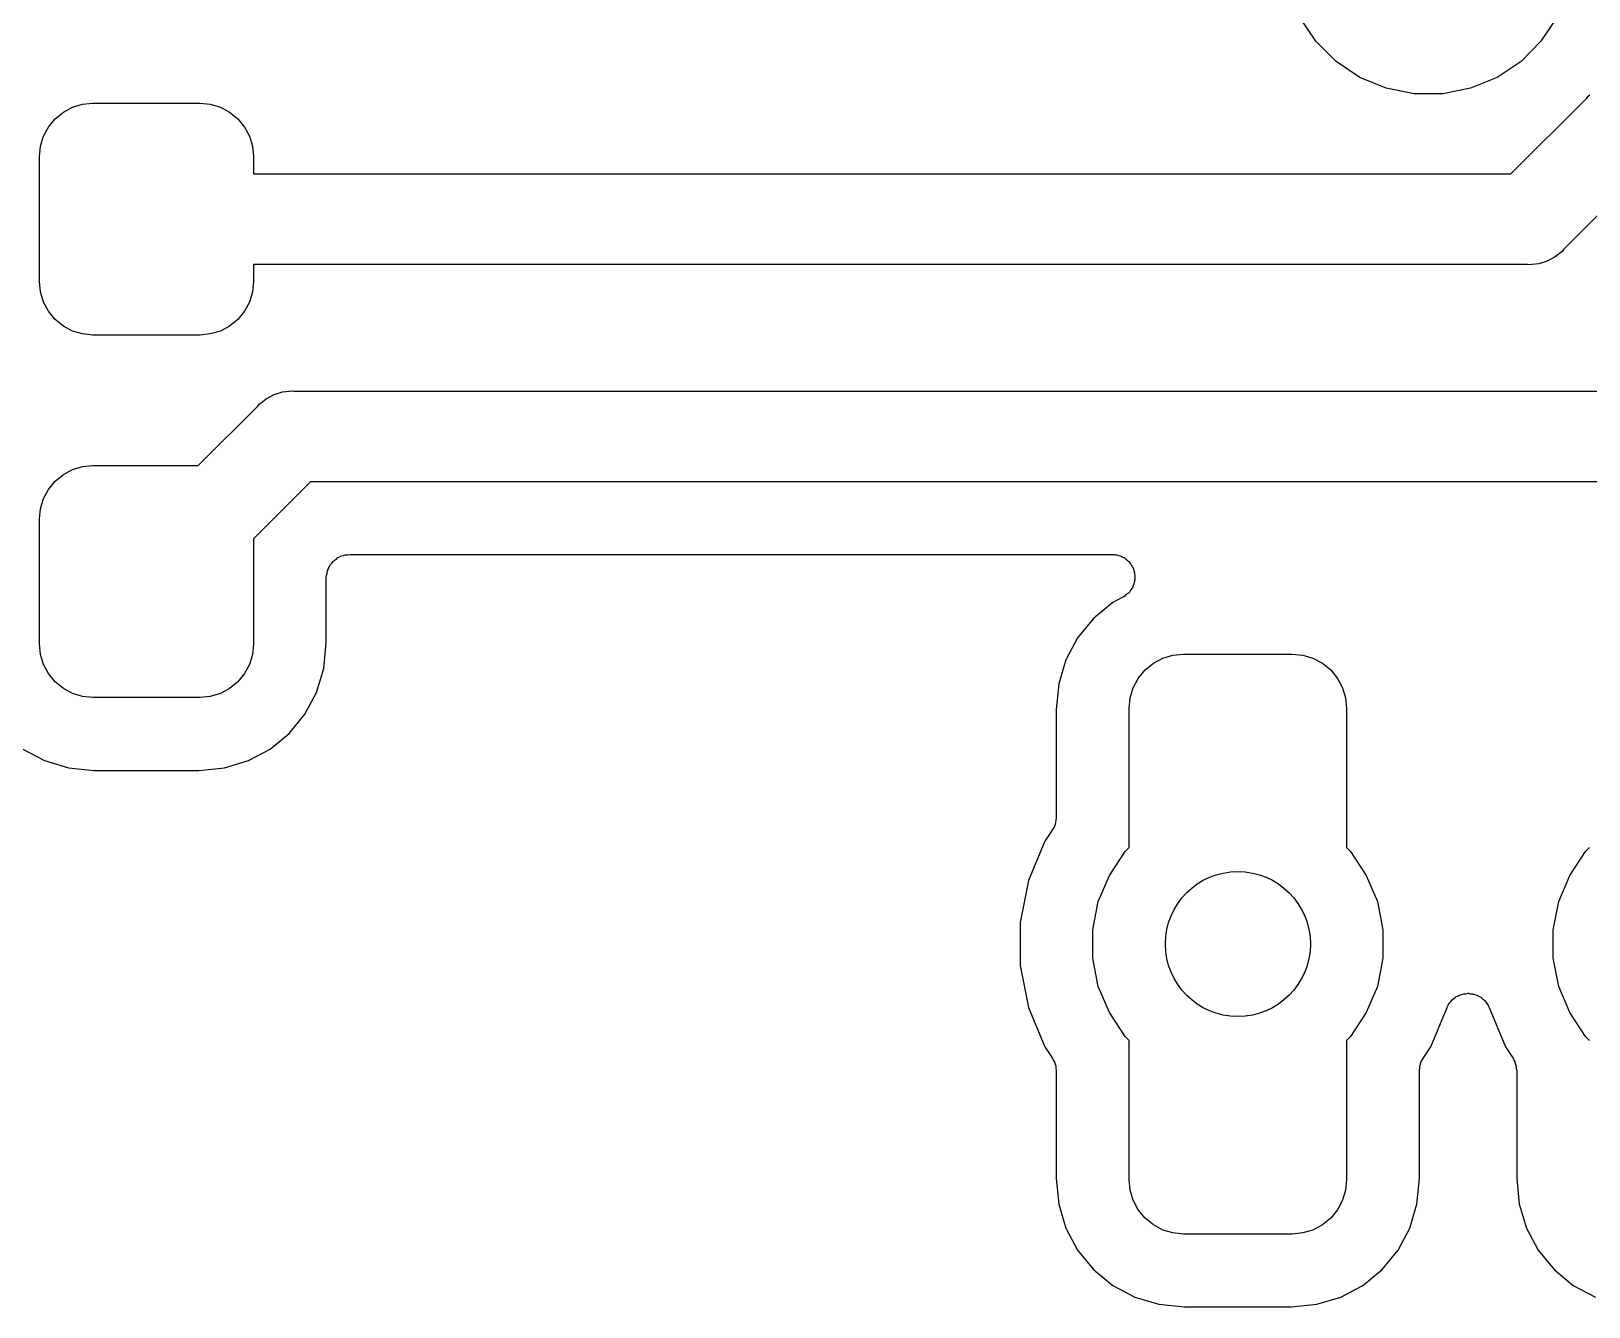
# Model space of a CAD drawing. Extents: x 113.2 to 188.8, y -123.8 to -78.2.
# Drawn here: x 138.967 to 143.263, y -113.601 to -110.082 of the extents above; entities that cross this region are included whole.
import ezdxf

# ---------------------------------------------------------------- set-up
doc = ezdxf.new("R2010")
doc.units = 0
doc.layers.add('BLACK', color=7, linetype='CONTINUOUS')

msp = doc.modelspace()

# ---------------------------------------------------------------- linework, layer by layer
at = {"layer": 'BLACK', "linetype": 'CONTINUOUS'}
for p, q in [((142.51, -110.109), (142.466, -110.044)), ((143.175, -110.044), (143.131, -110.109)), ((142.566, -110.165), (142.51, -110.109)), ((143.131, -110.109), (143.076, -110.165)), ((142.631, -110.209), (142.566, -110.165)), ((143.076, -110.165), (143.01, -110.209)), ((142.704, -110.239), (142.631, -110.209)), ((143.01, -110.209), (142.937, -110.239)), ((142.781, -110.254), (142.704, -110.239)), ((142.86, -110.254), (142.781, -110.254)), ((142.937, -110.239), (142.86, -110.254)), ((143.187, -110.337), (143.257, -110.266)), ((143.257, -110.266), (143.261, -110.261)), ((143.261, -110.261), (143.266, -110.257)), ((139.033, -110.323), (139.056, -110.305)), ((139.056, -110.305), (139.081, -110.291)), ((139.081, -110.291), (139.109, -110.283)), ((139.109, -110.283), (139.137, -110.28)), ((139.137, -110.28), (139.433, -110.28)), ((139.433, -110.28), (139.461, -110.283)), ((139.461, -110.283), (139.489, -110.291)), ((139.489, -110.291), (139.514, -110.305)), ((139.514, -110.305), (139.537, -110.323)), ((139.001, -110.371), (139.015, -110.346)), ((139.015, -110.346), (139.033, -110.323)), ((139.537, -110.323), (139.555, -110.346)), ((139.555, -110.346), (139.569, -110.371)), ((143.116, -110.407), (143.187, -110.337)), ((138.99, -110.427), (138.993, -110.399)), ((138.993, -110.399), (139.001, -110.371)), ((139.569, -110.371), (139.577, -110.399)), ((139.577, -110.399), (139.58, -110.427)), ((143.048, -110.475), (143.116, -110.407)), ((143.116, -110.407), (143.116, -110.407)), ((138.99, -110.772), (138.99, -110.427)), ((139.58, -110.427), (139.58, -110.475)), ((139.58, -110.475), (143.048, -110.475)), ((143.293, -110.584), (143.193, -110.684)), ((143.17, -110.704), (143.148, -110.716)), ((143.189, -110.689), (143.17, -110.704)), ((143.193, -110.684), (143.189, -110.689)), ((143.094, -110.725), (139.58, -110.725)), ((139.58, -110.725), (139.58, -110.772)), ((143.1, -110.726), (143.094, -110.725)), ((143.106, -110.725), (143.1, -110.726)), ((143.125, -110.723), (143.106, -110.725)), ((143.106, -110.725), (143.106, -110.725)), ((143.148, -110.716), (143.125, -110.723)), ((138.993, -110.801), (138.99, -110.772)), ((139.58, -110.772), (139.577, -110.801)), ((139.001, -110.829), (138.993, -110.801)), ((139.015, -110.854), (139.001, -110.829)), ((139.569, -110.829), (139.555, -110.854)), ((139.577, -110.801), (139.569, -110.829)), ((139.033, -110.877), (139.015, -110.854)), ((139.056, -110.895), (139.033, -110.877)), ((139.537, -110.877), (139.514, -110.895)), ((139.555, -110.854), (139.537, -110.877)), ((139.081, -110.909), (139.056, -110.895)), ((139.109, -110.917), (139.081, -110.909)), ((139.137, -110.92), (139.109, -110.917)), ((139.433, -110.92), (139.137, -110.92)), ((139.461, -110.917), (139.433, -110.92)), ((139.489, -110.909), (139.461, -110.917)), ((139.514, -110.895), (139.489, -110.909)), ((139.615, -111.096), (139.637, -111.084)), ((139.637, -111.084), (139.66, -111.077)), ((139.66, -111.077), (139.679, -111.075)), ((139.679, -111.075), (139.685, -111.074)), ((139.679, -111.075), (139.679, -111.075)), ((139.685, -111.074), (139.691, -111.075)), ((139.691, -111.075), (144.229, -111.075)), ((139.428, -111.28), (139.592, -111.116)), ((139.592, -111.116), (139.596, -111.111)), ((139.596, -111.111), (139.601, -111.107)), ((139.601, -111.107), (139.615, -111.096)), ((139.601, -111.107), (139.601, -111.107)), ((139.615, -111.096), (139.615, -111.096)), ((139.033, -111.323), (139.056, -111.305)), ((139.056, -111.305), (139.081, -111.291)), ((139.081, -111.291), (139.109, -111.283)), ((139.109, -111.283), (139.137, -111.28)), ((139.137, -111.28), (139.428, -111.28)), ((139.001, -111.371), (139.015, -111.346)), ((139.015, -111.346), (139.033, -111.323)), ((139.737, -111.325), (139.58, -111.482)), ((144.183, -111.325), (139.737, -111.325)), ((138.993, -111.399), (139.001, -111.371)), ((138.99, -111.427), (138.993, -111.399)), ((138.99, -111.772), (138.99, -111.427)), ((139.58, -111.482), (139.58, -111.772)), ((139.784, -111.571), (139.786, -111.565)), ((139.786, -111.565), (139.789, -111.56)), ((139.786, -111.565), (139.786, -111.565)), ((139.786, -111.565), (139.786, -111.565)), ((139.789, -111.56), (139.792, -111.554)), ((139.792, -111.554), (139.796, -111.549)), ((139.792, -111.554), (139.792, -111.554)), ((139.792, -111.554), (139.792, -111.554)), ((139.796, -111.549), (139.8, -111.545)), ((139.8, -111.545), (139.801, -111.543)), ((139.801, -111.543), (139.801, -111.543)), ((139.801, -111.543), (139.801, -111.543)), ((139.801, -111.543), (139.801, -111.543)), ((139.801, -111.543), (139.802, -111.543)), ((139.802, -111.543), (139.806, -111.539)), ((139.806, -111.539), (139.811, -111.536)), ((139.811, -111.535), (139.817, -111.532)), ((139.811, -111.536), (139.811, -111.535)), ((139.811, -111.535), (139.811, -111.535)), ((139.817, -111.532), (139.822, -111.53)), ((139.822, -111.529), (139.828, -111.528)), ((139.822, -111.53), (139.822, -111.529)), ((139.822, -111.53), (139.822, -111.53)), ((139.828, -111.528), (139.833, -111.526)), ((139.833, -111.526), (139.834, -111.526)), ((139.834, -111.526), (139.834, -111.526)), ((139.834, -111.526), (139.84, -111.526)), ((139.84, -111.526), (139.846, -111.525)), ((139.846, -111.525), (141.948, -111.525)), ((141.948, -111.525), (141.949, -111.525)), ((141.949, -111.525), (141.952, -111.525)), ((141.952, -111.525), (141.955, -111.525)), ((141.955, -111.525), (141.958, -111.526)), ((141.958, -111.526), (141.961, -111.526)), ((141.961, -111.526), (141.964, -111.527)), ((141.964, -111.527), (141.967, -111.528)), ((141.967, -111.528), (141.97, -111.529)), ((141.97, -111.529), (141.973, -111.53)), ((141.973, -111.53), (141.976, -111.532)), ((141.976, -111.532), (141.978, -111.533)), ((141.978, -111.533), (141.981, -111.534)), ((141.981, -111.534), (141.984, -111.536)), ((141.984, -111.536), (141.986, -111.538)), ((141.986, -111.538), (141.989, -111.54)), ((141.989, -111.54), (141.991, -111.542)), ((141.991, -111.542), (141.993, -111.544)), ((141.993, -111.544), (141.995, -111.546)), ((141.995, -111.546), (141.997, -111.548)), ((141.997, -111.548), (141.999, -111.551)), ((141.999, -111.551), (142.001, -111.553)), ((142.001, -111.553), (142.002, -111.556)), ((142.002, -111.556), (142.004, -111.559)), ((142.004, -111.559), (142.005, -111.562)), ((142.005, -111.562), (142.007, -111.564)), ((142.007, -111.564), (142.007, -111.567)), ((142.007, -111.567), (142.009, -111.57)), ((139.781, -111.589), (139.782, -111.583)), ((139.781, -111.769), (139.781, -111.589)), ((139.781, -111.589), (139.781, -111.589)), ((139.781, -111.589), (139.781, -111.589)), ((139.781, -111.589), (139.781, -111.589)), ((139.781, -111.589), (139.781, -111.589)), ((139.782, -111.583), (139.783, -111.577)), ((139.783, -111.576), (139.784, -111.571)), ((139.783, -111.577), (139.783, -111.576)), ((139.783, -111.577), (139.783, -111.577)), ((142.007, -111.609), (142.006, -111.612)), ((142.008, -111.606), (142.007, -111.609)), ((142.009, -111.603), (142.008, -111.606)), ((142.009, -111.57), (142.009, -111.573)), ((142.009, -111.573), (142.01, -111.576)), ((142.01, -111.6), (142.009, -111.603)), ((142.01, -111.576), (142.01, -111.579)), ((142.01, -111.579), (142.011, -111.582)), ((142.011, -111.594), (142.01, -111.597)), ((142.01, -111.597), (142.01, -111.6)), ((142.011, -111.582), (142.011, -111.585)), ((142.011, -111.585), (142.011, -111.588)), ((142.011, -111.588), (142.011, -111.591)), ((142.011, -111.591), (142.011, -111.594)), ((141.978, -111.643), (141.95, -111.658)), ((141.98, -111.642), (141.978, -111.643)), ((141.983, -111.64), (141.98, -111.642)), ((141.985, -111.638), (141.983, -111.64)), ((141.988, -111.636), (141.985, -111.638)), ((141.99, -111.634), (141.988, -111.636)), ((141.993, -111.632), (141.99, -111.634)), ((141.995, -111.63), (141.993, -111.632)), ((141.997, -111.628), (141.995, -111.63)), ((141.998, -111.625), (141.997, -111.628)), ((142, -111.623), (141.998, -111.625)), ((142.002, -111.62), (142, -111.623)), ((142.004, -111.618), (142.002, -111.62)), ((142.005, -111.615), (142.004, -111.618)), ((142.006, -111.612), (142.005, -111.615)), ((141.95, -111.658), (141.897, -111.702)), ((141.897, -111.702), (141.853, -111.755)), ((138.993, -111.801), (138.99, -111.772)), ((139.58, -111.772), (139.577, -111.801)), ((139.774, -111.84), (139.781, -111.769)), ((141.853, -111.755), (141.821, -111.816)), ((139.001, -111.829), (138.993, -111.801)), ((139.577, -111.801), (139.569, -111.829)), ((141.821, -111.816), (141.801, -111.882)), ((142.062, -111.825), (142.088, -111.811)), ((142.088, -111.811), (142.116, -111.803)), ((142.116, -111.803), (142.145, -111.8)), ((142.145, -111.8), (142.445, -111.8)), ((142.445, -111.8), (142.474, -111.803)), ((142.474, -111.803), (142.502, -111.811)), ((142.502, -111.811), (142.528, -111.825)), ((139.015, -111.854), (139.001, -111.829)), ((139.033, -111.877), (139.015, -111.854)), ((139.555, -111.854), (139.537, -111.877)), ((139.569, -111.829), (139.555, -111.854)), ((139.754, -111.906), (139.774, -111.84)), ((142.006, -111.893), (142.02, -111.867)), ((142.02, -111.867), (142.039, -111.844)), ((142.039, -111.844), (142.062, -111.825)), ((142.528, -111.825), (142.551, -111.844)), ((142.551, -111.844), (142.57, -111.867)), ((142.57, -111.867), (142.584, -111.893)), ((139.056, -111.895), (139.033, -111.877)), ((139.081, -111.909), (139.056, -111.895)), ((139.109, -111.917), (139.081, -111.909)), ((139.489, -111.909), (139.461, -111.917)), ((139.514, -111.895), (139.489, -111.909)), ((139.537, -111.877), (139.514, -111.895)), ((139.722, -111.966), (139.754, -111.906)), ((141.801, -111.882), (141.794, -111.953)), ((141.998, -111.921), (142.006, -111.893)), ((142.584, -111.893), (142.592, -111.921)), ((139.137, -111.92), (139.109, -111.917)), ((139.433, -111.92), (139.137, -111.92)), ((139.461, -111.917), (139.433, -111.92)), ((141.794, -111.953), (141.794, -112.251)), ((141.995, -111.95), (141.998, -111.921)), ((141.995, -112.334), (141.995, -111.95)), ((142.592, -111.921), (142.595, -111.95)), ((142.595, -111.95), (142.595, -112.334)), ((139.679, -112.019), (139.722, -111.966)), ((139.626, -112.062), (139.679, -112.019)), ((138.944, -112.062), (139.004, -112.094)), ((139.566, -112.094), (139.626, -112.062)), ((139.004, -112.094), (139.07, -112.114)), ((139.07, -112.114), (139.141, -112.121)), ((139.141, -112.121), (139.429, -112.121)), ((139.429, -112.121), (139.5, -112.114)), ((139.5, -112.114), (139.566, -112.094)), ((141.794, -112.252), (141.793, -112.258)), ((141.794, -112.251), (141.794, -112.251)), ((141.794, -112.251), (141.794, -112.251)), ((141.794, -112.251), (141.794, -112.251)), ((141.794, -112.251), (141.794, -112.252)), ((141.783, -112.286), (141.763, -112.316)), ((141.786, -112.281), (141.783, -112.286)), ((141.789, -112.276), (141.786, -112.281)), ((141.791, -112.27), (141.789, -112.275)), ((141.789, -112.275), (141.789, -112.276)), ((141.789, -112.276), (141.789, -112.276)), ((141.792, -112.264), (141.791, -112.27)), ((141.793, -112.258), (141.792, -112.264)), ((141.792, -112.264), (141.792, -112.264)), ((141.792, -112.264), (141.792, -112.264)), ((141.763, -112.316), (141.718, -112.425)), ((141.984, -112.345), (141.995, -112.334)), ((142.595, -112.334), (142.606, -112.345)), ((143.254, -112.345), (143.265, -112.334)), ((141.941, -112.411), (141.984, -112.345)), ((142.606, -112.345), (142.649, -112.411)), ((143.211, -112.411), (143.254, -112.345)), ((141.718, -112.425), (141.695, -112.541)), ((141.91, -112.483), (141.941, -112.411)), ((142.649, -112.411), (142.68, -112.483)), ((143.18, -112.483), (143.211, -112.411)), ((141.895, -112.561), (141.91, -112.483)), ((142.68, -112.483), (142.695, -112.561)), ((143.165, -112.561), (143.18, -112.483)), ((141.695, -112.541), (141.695, -112.659)), ((141.895, -112.639), (141.895, -112.561)), ((142.695, -112.561), (142.695, -112.639)), ((143.165, -112.639), (143.165, -112.561)), ((141.91, -112.717), (141.895, -112.639)), ((142.695, -112.639), (142.68, -112.717)), ((143.18, -112.717), (143.165, -112.639)), ((141.695, -112.659), (141.718, -112.775)), ((141.941, -112.789), (141.91, -112.717)), ((142.68, -112.717), (142.649, -112.789)), ((143.211, -112.789), (143.18, -112.717)), ((142.872, -112.774), (142.875, -112.769)), ((142.875, -112.769), (142.878, -112.764)), ((142.878, -112.763), (142.882, -112.759)), ((142.878, -112.764), (142.878, -112.763)), ((142.878, -112.764), (142.878, -112.764)), ((142.882, -112.759), (142.886, -112.754)), ((142.886, -112.754), (142.891, -112.75)), ((142.886, -112.754), (142.886, -112.754)), ((142.886, -112.754), (142.886, -112.754)), ((142.891, -112.75), (142.895, -112.747)), ((142.895, -112.747), (142.896, -112.746)), ((142.896, -112.746), (142.901, -112.744)), ((142.896, -112.746), (142.896, -112.746)), ((142.901, -112.744), (142.906, -112.741)), ((142.906, -112.741), (142.906, -112.741)), ((142.906, -112.741), (142.907, -112.741)), ((142.907, -112.741), (142.912, -112.739)), ((142.912, -112.739), (142.918, -112.737)), ((142.918, -112.737), (142.918, -112.737)), ((142.918, -112.737), (142.918, -112.737)), ((142.918, -112.737), (142.924, -112.737)), ((142.924, -112.737), (142.93, -112.736)), ((142.93, -112.736), (142.93, -112.736)), ((142.93, -112.736), (142.931, -112.736)), ((142.931, -112.736), (142.937, -112.737)), ((142.937, -112.737), (142.943, -112.737)), ((142.943, -112.737), (142.943, -112.738)), ((142.943, -112.738), (142.943, -112.738)), ((142.943, -112.738), (142.948, -112.739)), ((142.948, -112.739), (142.954, -112.741)), ((142.954, -112.741), (142.954, -112.741)), ((142.954, -112.741), (142.954, -112.741)), ((142.954, -112.741), (142.96, -112.744)), ((142.96, -112.744), (142.965, -112.747)), ((142.965, -112.747), (142.965, -112.747)), ((142.965, -112.747), (142.965, -112.747)), ((142.965, -112.747), (142.97, -112.751)), ((142.97, -112.751), (142.975, -112.755)), ((142.975, -112.755), (142.975, -112.755)), ((142.975, -112.755), (142.975, -112.755)), ((142.975, -112.755), (142.978, -112.759)), ((142.978, -112.759), (142.982, -112.764)), ((142.982, -112.764), (142.982, -112.764)), ((142.982, -112.764), (142.982, -112.764)), ((142.982, -112.764), (142.985, -112.77)), ((141.718, -112.775), (141.763, -112.884)), ((141.984, -112.855), (141.941, -112.789)), ((142.649, -112.789), (142.606, -112.855)), ((142.827, -112.884), (142.872, -112.775)), ((142.872, -112.775), (142.872, -112.774)), ((142.872, -112.774), (142.872, -112.774)), ((142.872, -112.774), (142.872, -112.774)), ((142.872, -112.774), (142.872, -112.774)), ((142.985, -112.77), (142.988, -112.775)), ((142.988, -112.775), (143.033, -112.884)), ((143.254, -112.855), (143.211, -112.789)), ((141.995, -112.866), (141.984, -112.855)), ((142.606, -112.855), (142.595, -112.866)), ((143.265, -112.866), (143.254, -112.855)), ((141.763, -112.884), (141.783, -112.914)), ((141.995, -113.25), (141.995, -112.866)), ((142.595, -112.866), (142.595, -113.25)), ((142.807, -112.914), (142.827, -112.884)), ((143.033, -112.884), (143.053, -112.914)), ((141.783, -112.914), (141.783, -112.914)), ((141.783, -112.914), (141.783, -112.914)), ((141.783, -112.914), (141.783, -112.914)), ((141.783, -112.914), (141.784, -112.915)), ((141.784, -112.915), (141.786, -112.92)), ((141.786, -112.92), (141.789, -112.925)), ((141.789, -112.925), (141.789, -112.925)), ((141.789, -112.925), (141.789, -112.926)), ((141.789, -112.926), (141.791, -112.931)), ((141.791, -112.931), (141.793, -112.937)), ((141.793, -112.937), (141.793, -112.937)), ((141.793, -112.937), (141.793, -112.937)), ((141.793, -112.937), (141.793, -112.943)), ((142.797, -112.942), (142.797, -112.936)), ((142.797, -112.936), (142.798, -112.936)), ((142.798, -112.936), (142.799, -112.93)), ((142.798, -112.936), (142.798, -112.936)), ((142.799, -112.93), (142.801, -112.925)), ((142.801, -112.924), (142.804, -112.919)), ((142.801, -112.925), (142.801, -112.924)), ((142.801, -112.924), (142.801, -112.924)), ((142.804, -112.919), (142.807, -112.914)), ((143.053, -112.914), (143.053, -112.914)), ((143.053, -112.914), (143.053, -112.914)), ((143.053, -112.914), (143.053, -112.914)), ((143.053, -112.914), (143.054, -112.915)), ((143.054, -112.915), (143.056, -112.92)), ((143.056, -112.92), (143.059, -112.925)), ((143.059, -112.925), (143.059, -112.925)), ((143.059, -112.925), (143.059, -112.926)), ((143.059, -112.926), (143.061, -112.931)), ((143.061, -112.931), (143.063, -112.937)), ((143.063, -112.937), (143.063, -112.937)), ((143.063, -112.937), (143.063, -112.937)), ((143.063, -112.937), (143.063, -112.943)), ((141.793, -112.943), (141.794, -112.949)), ((141.794, -112.949), (141.794, -113.247)), ((142.796, -112.948), (142.797, -112.942)), ((142.796, -112.949), (142.796, -112.948)), ((142.796, -113.247), (142.796, -112.949)), ((142.796, -112.949), (142.796, -112.949)), ((142.796, -112.949), (142.796, -112.949)), ((142.796, -112.949), (142.796, -112.949)), ((143.063, -112.943), (143.064, -112.949)), ((143.064, -112.949), (143.064, -113.247)), ((141.794, -113.247), (141.801, -113.318)), ((141.998, -113.279), (141.995, -113.25)), ((142.006, -113.307), (141.998, -113.279)), ((142.592, -113.279), (142.584, -113.307)), ((142.595, -113.25), (142.592, -113.279)), ((142.789, -113.318), (142.796, -113.247)), ((143.064, -113.247), (143.071, -113.318)), ((141.801, -113.318), (141.821, -113.384)), ((142.02, -113.333), (142.006, -113.307)), ((142.584, -113.307), (142.57, -113.333)), ((142.769, -113.384), (142.789, -113.318)), ((143.071, -113.318), (143.091, -113.384)), ((142.039, -113.356), (142.02, -113.333)), ((142.062, -113.375), (142.039, -113.356)), ((142.551, -113.356), (142.528, -113.375)), ((142.57, -113.333), (142.551, -113.356)), ((141.821, -113.384), (141.853, -113.445)), ((142.088, -113.389), (142.062, -113.375)), ((142.116, -113.397), (142.088, -113.389)), ((142.145, -113.4), (142.116, -113.397)), ((142.445, -113.4), (142.145, -113.4)), ((142.474, -113.397), (142.445, -113.4)), ((142.502, -113.389), (142.474, -113.397)), ((142.528, -113.375), (142.502, -113.389)), ((142.737, -113.445), (142.769, -113.384)), ((143.091, -113.384), (143.123, -113.445)), ((141.853, -113.445), (141.897, -113.498)), ((142.693, -113.498), (142.737, -113.445)), ((143.123, -113.445), (143.167, -113.498)), ((141.897, -113.498), (141.95, -113.542)), ((142.64, -113.542), (142.693, -113.498)), ((143.167, -113.498), (143.22, -113.542)), ((141.95, -113.542), (142.011, -113.574)), ((142.579, -113.574), (142.64, -113.542)), ((143.22, -113.542), (143.281, -113.574)), ((142.011, -113.574), (142.077, -113.594)), ((142.513, -113.594), (142.579, -113.574)), ((142.077, -113.594), (142.148, -113.601)), ((142.148, -113.601), (142.442, -113.601)), ((142.442, -113.601), (142.513, -113.594))]:
    msp.add_line(p, q, dxfattribs=at)
at = {"layer": 'BLACK'}
msp.add_circle((142.295, -112.6), 0.2, dxfattribs=at)

doc.saveas('drawing.dxf')
